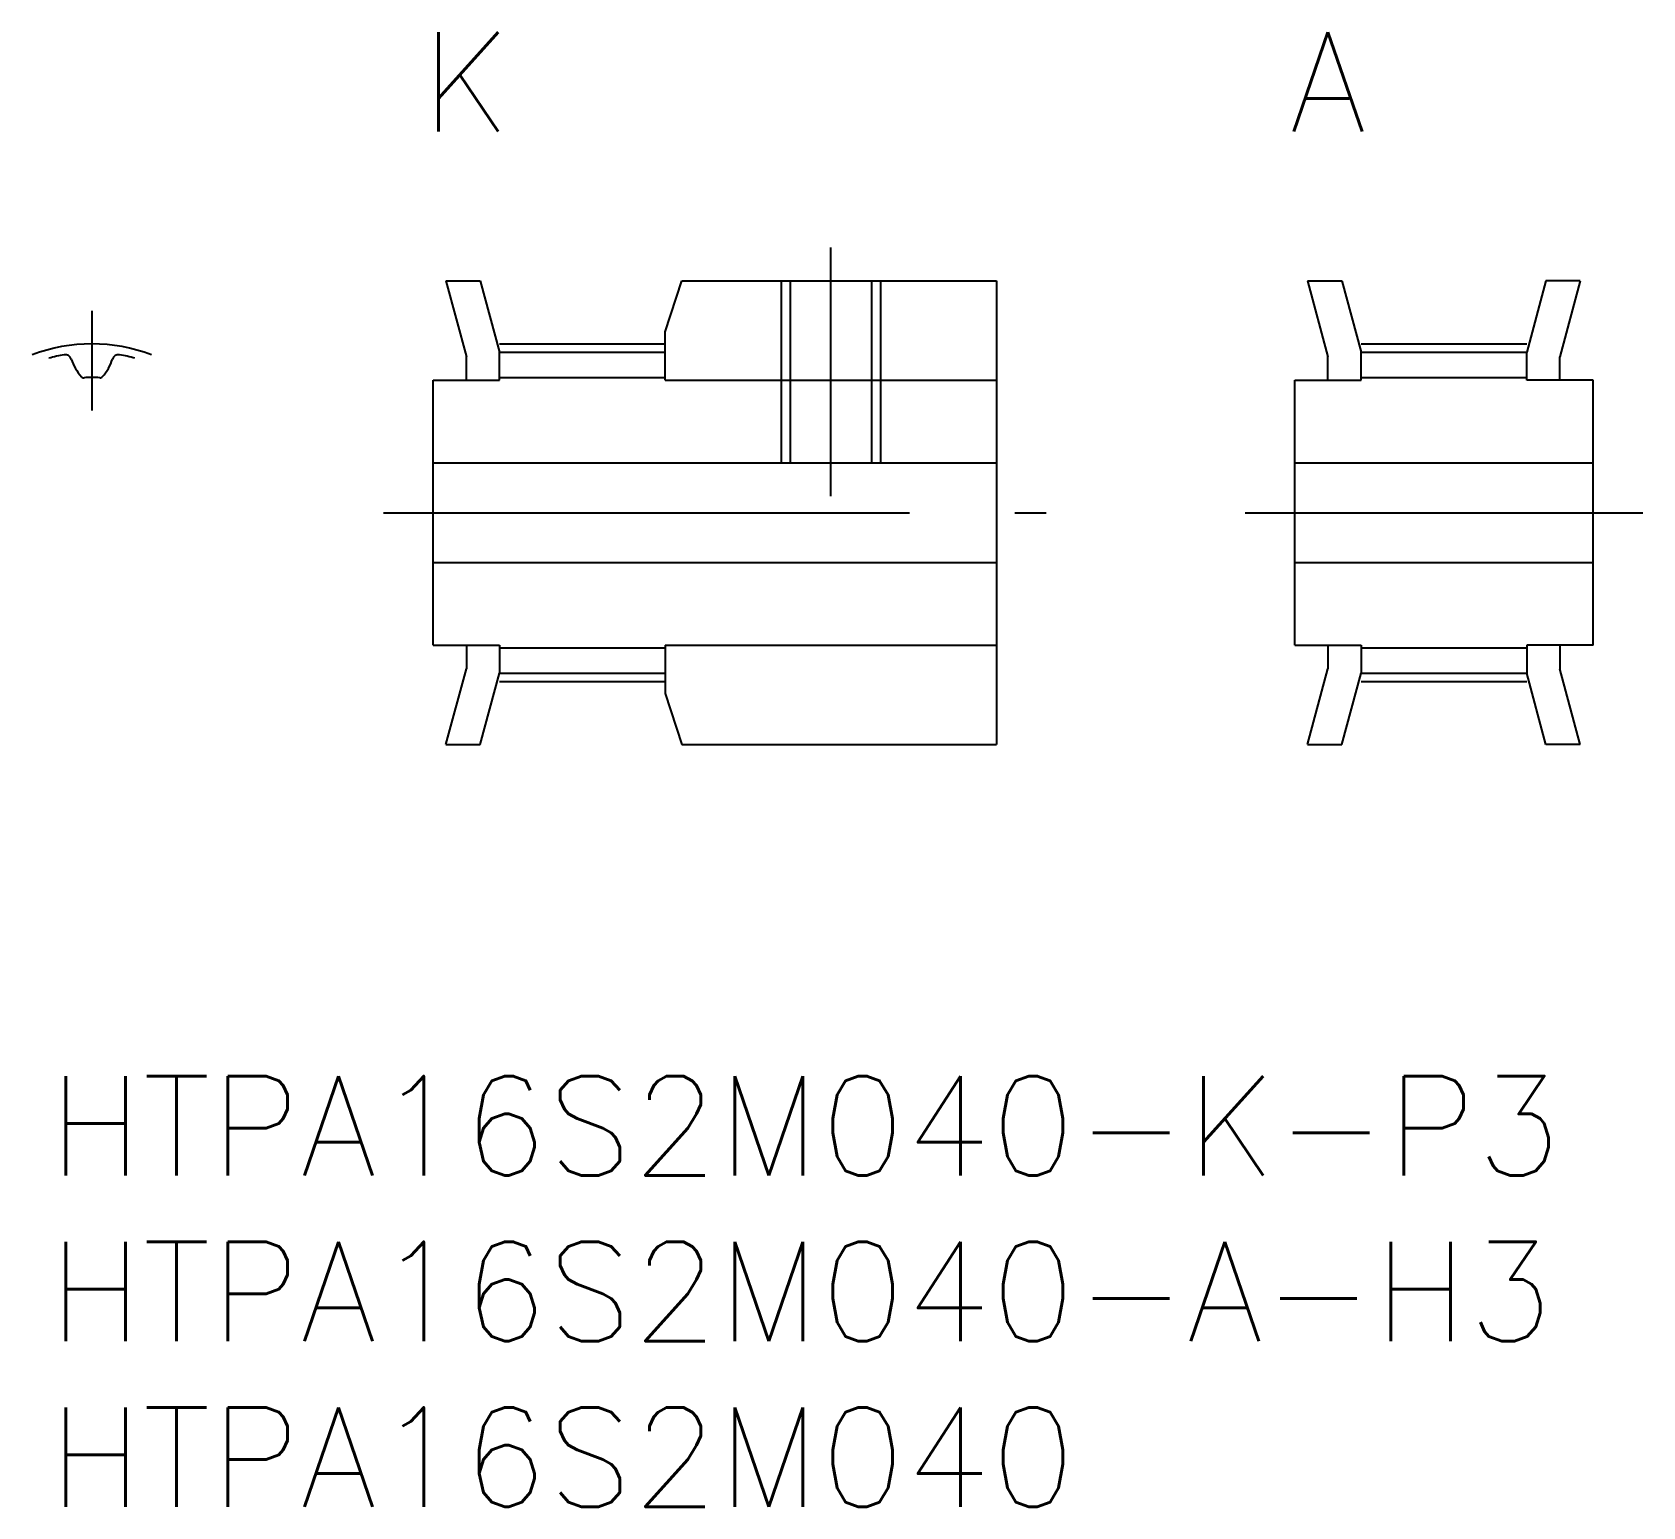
# Model space of a CAD drawing. Extents: x -0.5 to 48.1, y -13 to 31.5.
import ezdxf
from ezdxf.enums import TextEntityAlignment as Align

# ---------------------------------------------------------------- set-up
doc = ezdxf.new("R2010")
doc.units = 0
doc.header["$LTSCALE"] = 0.5
doc.linetypes.add('CENTER', pattern=[50.8, 31.75, -6.35, 6.35, -6.35])
doc.linetypes.add('DASHED', pattern=[19.05, 12.7, -6.35])
for name, color, linetype in [('MSM_CENTER', 1, 'CENTER'), ('MSM_CONTINUOUS', 7, 'CONTINUOUS'), ('MSM_DASHED', 4, 'DASHED'), ('MSM_PART_NUMBER', 7, 'CONTINUOUS')]:
    doc.layers.add(name, color=color, linetype=linetype)
doc.styles.get("Standard").update_dxf_attribs({"font": 'txt.shx', "height": 1, "bigfont": 'bigfont.shx'})

# ---------------------------------------------------------------- blocks, each defined once
blk = doc.blocks.new('*U11')
at = {"layer": 'MSM_PART_NUMBER'}
blk.add_text('HTPA16S2M040-K-P3', height=3, dxfattribs=at).set_placement((0, -3))
blk = doc.blocks.new('*U12')
at = {"layer": 'MSM_PART_NUMBER'}
blk.add_text('HTPA16S2M040-A-H3', height=3, dxfattribs=at).set_placement((0, -8))
blk = doc.blocks.new('*U13')
at = {"layer": 'MSM_PART_NUMBER'}
blk.add_text('HTPA16S2M040', height=3, dxfattribs=at).set_placement((0, -13))

msp = doc.modelspace()

# ---------------------------------------------------------------- linework, layer by layer
at = {"layer": 'MSM_CENTER'}
for p, q in [((23.6, 17.5), (23.6, 25)), ((1.3, 23.094), (1.3, 20.08)), ((13.6, 22.095), (18.6, 22.095)), ((39.6, 22.095), (44.6, 22.095)), ((10.1, 17), (30.1, 17)), ((36.1, 17), (48.1, 17)), ((13.6, 11.905), (18.6, 11.905)), ((39.6, 11.905), (44.6, 11.905))]:
    msp.add_line(p, q, dxfattribs=at)
msp.add_arc((1.3, 17), 5.094, 69.3072, 110.6928, dxfattribs=at)
at = {"layer": 'MSM_CONTINUOUS'}
for p, q in [((11.986, 24), (13.021, 24)), ((11.986, 24), (12.6, 21.708)), ((13.021, 24), (13.6, 21.84)), ((18.6, 22.461), (19.1, 24)), ((19.1, 24), (28.6, 24)), ((28.6, 24), (28.6, 10)), ((37.986, 24), (39.021, 24)), ((37.986, 24), (38.6, 21.708)), ((39.021, 24), (39.6, 21.84)), ((45.179, 24), (44.6, 21.84)), ((46.214, 24), (45.179, 24)), ((46.214, 24), (45.6, 21.708)), ((18.6, 21), (18.6, 22.461)), ((12.6, 21), (12.6, 21.708)), ((13.6, 21.84), (18.6, 21.84)), ((13.6, 21), (13.6, 21.84)), ((38.6, 21), (38.6, 21.708)), ((39.6, 21.84), (44.6, 21.84)), ((39.6, 21), (39.6, 21.84)), ((44.6, 21), (44.6, 21.84)), ((45.6, 21), (45.6, 21.708)), ((11.6, 13), (11.6, 21)), ((11.6, 21), (13.6, 21)), ((13.6, 21.08), (18.6, 21.08)), ((18.6, 21), (28.6, 21)), ((37.6, 13), (37.6, 21)), ((37.6, 21), (39.6, 21)), ((39.6, 21.08), (44.6, 21.08)), ((46.6, 21), (44.6, 21)), ((46.6, 13), (46.6, 21)), ((11.6, 18.5), (28.6, 18.5)), ((37.6, 18.5), (46.6, 18.5)), ((11.6, 15.5), (28.6, 15.5)), ((37.6, 15.5), (46.6, 15.5)), ((11.6, 13), (13.6, 13)), ((12.6, 13), (12.6, 12.292)), ((13.6, 13), (13.6, 12.16)), ((13.6, 12.92), (18.6, 12.92)), ((18.6, 13), (28.6, 13)), ((18.6, 13), (18.6, 11.539)), ((37.6, 13), (39.6, 13)), ((38.6, 13), (38.6, 12.292)), ((39.6, 13), (39.6, 12.16)), ((39.6, 12.92), (44.6, 12.92)), ((46.6, 13), (44.6, 13)), ((44.6, 13), (44.6, 12.16)), ((45.6, 13), (45.6, 12.292)), ((11.986, 10), (12.6, 12.292)), ((13.021, 10), (13.6, 12.16)), ((13.6, 12.16), (18.6, 12.16)), ((37.986, 10), (38.6, 12.292)), ((39.021, 10), (39.6, 12.16)), ((39.6, 12.16), (44.6, 12.16)), ((45.179, 10), (44.6, 12.16)), ((46.214, 10), (45.6, 12.292)), ((18.6, 11.539), (19.1, 10)), ((11.986, 10), (13.021, 10)), ((19.1, 10), (28.6, 10)), ((37.986, 10), (39.021, 10)), ((46.214, 10), (45.179, 10))]:
    msp.add_line(p, q, dxfattribs=at)
for centre, radius, start, end in [((1.3, 17), 4.84, 99.934, 105.5807), ((0.498, 21.58), 0.19, 16.5565, 99.934), ((1.95, 22.012), 1.325, 196.5565, 223.2303), ((0.65, 22.012), 1.325, 316.7697, 343.4435), ((2.102, 21.58), 0.19, 80.066, 163.4435), ((1.3, 17), 4.84, 74.4193, 80.066), ((1.057, 21.173), 0.1, 223.2303, 273.3264), ((1.3, 17), 4.08, 86.6736, 93.3264), ((1.543, 21.173), 0.1, 266.6736, 316.7697)]:
    msp.add_arc(centre, radius, start, end, dxfattribs=at)
at = {"layer": 'MSM_DASHED'}
for p, q in [((22.1, 24), (22.1, 18.5)), ((22.37, 24), (22.37, 18.5)), ((24.829, 24), (24.829, 18.5)), ((25.1, 24), (25.1, 18.5))]:
    msp.add_line(p, q, dxfattribs=at)

# ---------------------------------------------------------------- block references
at = {"layer": 'MSM_CONTINUOUS'}
for name in ['*U11', '*U12', '*U13']:
    msp.add_blockref(name, (0, 0), dxfattribs=at)

# ---------------------------------------------------------------- texts
at = {"layer": 'MSM_PART_NUMBER'}
for s, p in [('K', (12.6, 30)), ('A', (38.6, 30))]:
    msp.add_text(s, height=3, dxfattribs=at).set_placement(p, align=Align.MIDDLE_CENTER)

doc.saveas('drawing.dxf')
